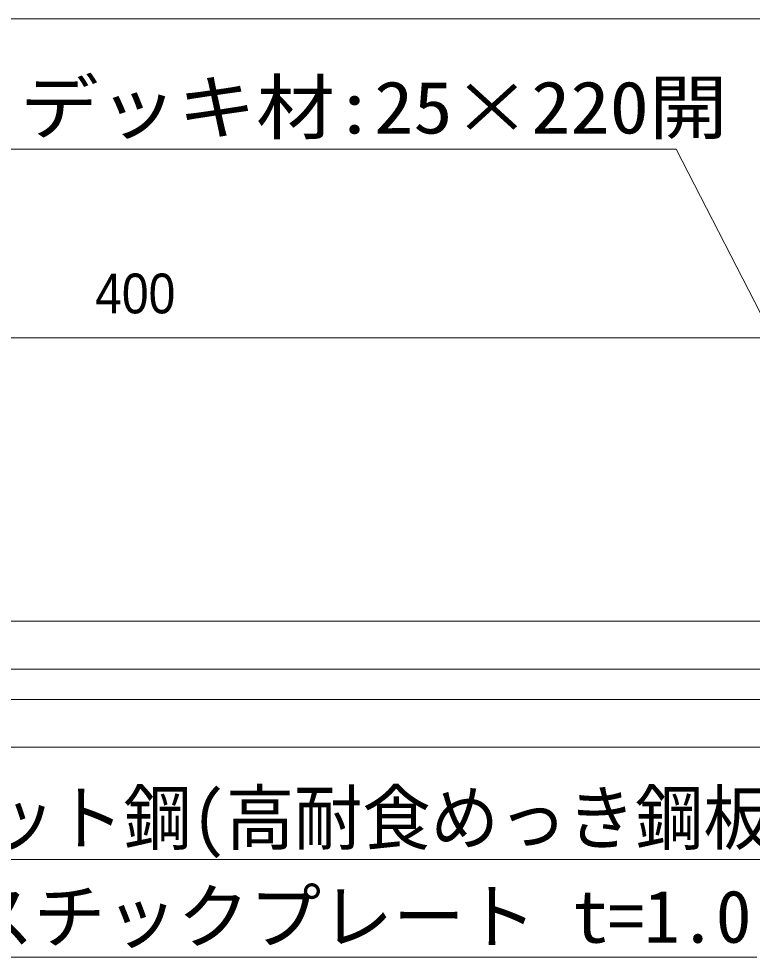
# Model space of a CAD drawing. Units: millimetres, scale not verified. Extents: x -4750 to 4750, y -3000 to 3000.
# Drawn here: x 1285.1 to 1430.6, y -1904.5 to -1718.2 of the extents above; entities that cross this region are included whole.
import ezdxf
from ezdxf.enums import TextEntityAlignment as Align

# ---------------------------------------------------------------- set-up
doc = ezdxf.new("R2010")
doc.units = ezdxf.units.MM
doc.header["$LTSCALE"] = 5
for name, color, linetype, lineweight in [('0-0_デッキ', 7, 'Continuous', 9), ('0-6_文字', 7, 'Continuous', 9), ('0-7_寸法', 7, 'Continuous', 9)]:
    doc.layers.add(name, color=color, linetype=linetype, lineweight=lineweight)
doc.styles.add('Osaka', font='')
doc.styles.add('ＭＳ ゴシック', font='')
doc.styles.get('Osaka').set_extended_font_data('Osaka')
doc.styles.get('ＭＳ ゴシック').set_extended_font_data('MS Gothic')

msp = doc.modelspace()

# ---------------------------------------------------------------- linework, layer by layer
at = {"layer": '0-0_デッキ'}
for p, q in [((1000.765, -1847.349), (1513.265, -1847.349)), ((1000.765, -1853.349), (1513.265, -1853.349)), ((1000.765, -1862.849), (1513.265, -1862.849))]:
    msp.add_line(p, q, dxfattribs=at)
msp.add_lwpolyline([(1000.765, -1837.849), (1513.265, -1837.849), (1513.265, -1862.849)], dxfattribs=at)
at = {"layer": '0-6_文字'}
for p, q in [((1440.797, -1718.243), (1236.186, -1718.243)), ((1280.564, -1744.108), (1415.512, -1744.108)), ((1415.512, -1744.108), (1463.703, -1837.849)), ((1452.388, -1885.119), (1177.708, -1885.119)), ((1431.523, -1904.533), (1244.898, -1904.533))]:
    msp.add_line(p, q, dxfattribs=at)
at = {"layer": '0-7_寸法'}
msp.add_line((1118.268, -1781.606), (1513.261, -1781.606), dxfattribs=at)

# ---------------------------------------------------------------- texts
at = {"layer": '0-6_文字', "style": 'ＭＳ ゴシック'}
for s, height, width, p in [('デッキ材:25×220開', 10.41, 1.1, (1285.341, -1744.147)), ('根太:低床アイハット鋼(高耐食めっき鋼板)', 10.45, 0.95, (1177.267, -1885.222))]:
    msp.add_text(s, height=height, dxfattribs=dict(at, width=width)).set_placement(p, align=Align.BOTTOM_LEFT)
msp.add_text('プラスチックプレート t=1.0', height=10.45, dxfattribs=at).set_placement((1245.314, -1904.786), align=Align.BOTTOM_LEFT)
at = {"layer": '0-7_寸法', "style": 'Osaka', "width": 0.9}
msp.add_text('400', height=7.918, dxfattribs=at).set_placement((1300.252, -1779.106), align=Align.BOTTOM_LEFT)

doc.saveas('drawing.dxf')
